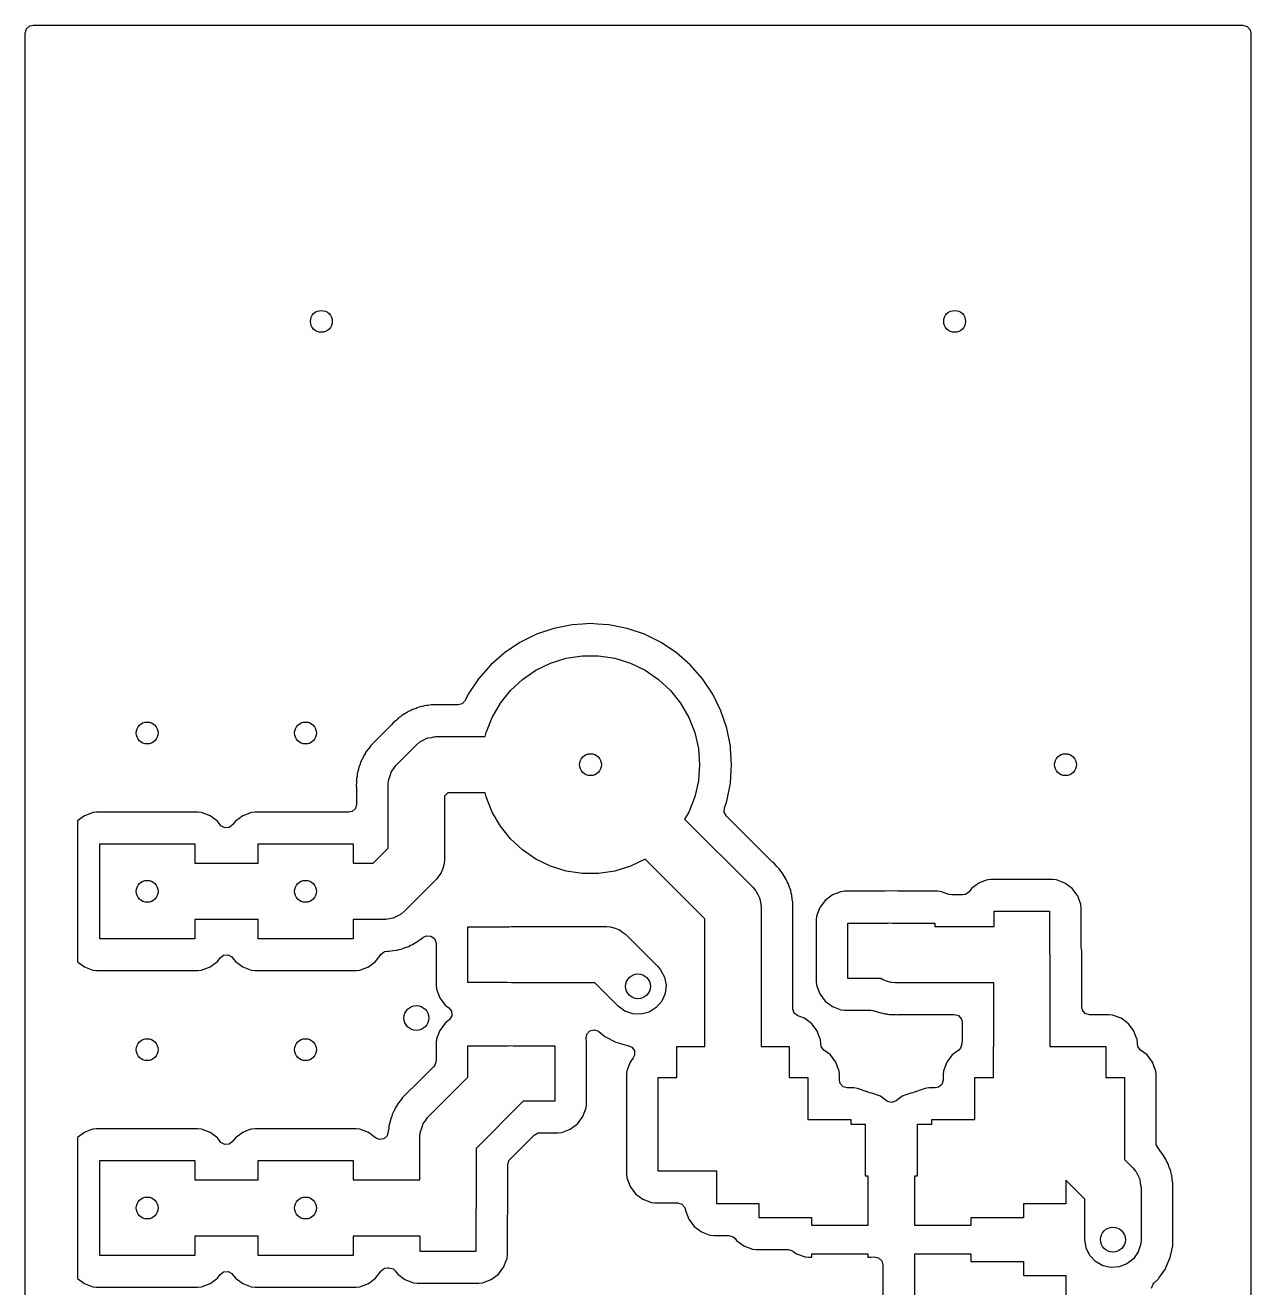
# Model space of a CAD drawing. Extents: x 0.01 to 0.79, y 0.01 to 1.59.
# Drawn here: x 0.013 to 0.787, y 0.79 to 1.587 of the extents above; entities that cross this region are included whole.
import ezdxf

# ---------------------------------------------------------------- set-up
doc = ezdxf.new("R2010")
doc.units = 0
doc.header["$MEASUREMENT"] = 0
doc.layers.add('BLACK', color=7, linetype='CONTINUOUS')

msp = doc.modelspace()

# ---------------------------------------------------------------- linework, layer by layer
at = {"layer": 'BLACK', "linetype": 'CONTINUOUS'}
for p, q in [((0.01587, 1.58658), (0.01793, 1.58703)), ((0.01793, 1.58703), (0.78207, 1.58703)), ((0.78207, 1.58703), (0.78475, 1.58624)), ((0.01297, 1.58207), (0.01376, 1.58475)), ((0.01297, 0.80809), (0.01297, 1.58207)), ((0.01376, 1.58475), (0.01587, 1.58658)), ((0.78475, 1.58624), (0.78658, 1.58413)), ((0.78658, 1.58413), (0.78703, 1.58207)), ((0.78703, 1.58207), (0.78703, 0.69677)), ((0.34694, 1.20607), (0.3359, 1.20233)), ((0.35837, 1.20835), (0.34694, 1.20607)), ((0.36501, 1.20878), (0.35837, 1.20835)), ((0.37, 1.20911), (0.36501, 1.20878)), ((0.37436, 1.20882), (0.37, 1.20911)), ((0.37, 1.20911), (0.37, 1.20911)), ((0.38163, 1.20835), (0.37436, 1.20882)), ((0.39306, 1.20607), (0.38163, 1.20835)), ((0.4041, 1.20233), (0.39306, 1.20607)), ((0.32545, 1.19717), (0.31575, 1.19069)), ((0.3359, 1.20233), (0.32545, 1.19717)), ((0.41455, 1.19717), (0.4041, 1.20233)), ((0.42425, 1.19069), (0.41455, 1.19717)), ((0.31575, 1.19069), (0.30699, 1.18301)), ((0.35467, 1.18717), (0.36485, 1.1887)), ((0.36485, 1.1887), (0.37515, 1.1887)), ((0.37515, 1.1887), (0.38533, 1.18717)), ((0.43301, 1.18301), (0.42425, 1.19069)), ((0.30699, 1.18301), (0.29931, 1.17425)), ((0.33555, 1.17967), (0.34483, 1.18413)), ((0.34483, 1.18413), (0.35467, 1.18717)), ((0.38533, 1.18717), (0.39517, 1.18413)), ((0.39517, 1.18413), (0.40445, 1.17967)), ((0.44069, 1.17425), (0.43301, 1.18301)), ((0.2993, 1.17425), (0.29283, 1.16455)), ((0.29931, 1.17425), (0.2993, 1.17425)), ((0.29931, 1.17425), (0.29931, 1.17425)), ((0.31949, 1.16686), (0.32704, 1.17387)), ((0.32704, 1.17387), (0.33555, 1.17967)), ((0.40445, 1.17967), (0.41296, 1.17387)), ((0.41296, 1.17387), (0.42051, 1.16686)), ((0.44717, 1.16455), (0.44069, 1.17425)), ((0.29283, 1.16455), (0.29083, 1.1605)), ((0.31307, 1.15881), (0.31949, 1.16686)), ((0.42051, 1.16686), (0.42693, 1.15881)), ((0.45232, 1.1541), (0.44717, 1.16455)), ((0.26213, 1.15647), (0.26106, 1.15604)), ((0.2634, 1.15669), (0.26213, 1.15647)), ((0.2637, 1.15677), (0.2634, 1.15669)), ((0.26448, 1.15701), (0.2637, 1.15677)), ((0.26493, 1.15715), (0.26448, 1.15701)), ((0.26644, 1.15731), (0.26493, 1.15715)), ((0.26493, 1.15715), (0.26493, 1.15715)), ((0.26493, 1.15715), (0.26493, 1.15715)), ((0.26722, 1.15739), (0.26644, 1.15731)), ((0.26741, 1.15741), (0.26722, 1.15739)), ((0.26932, 1.15776), (0.26741, 1.15741)), ((0.26968, 1.15782), (0.26932, 1.15776)), ((0.27304, 1.15774), (0.26968, 1.15782)), ((0.28638, 1.15774), (0.27304, 1.15774)), ((0.28894, 1.15845), (0.28638, 1.15774)), ((0.29083, 1.1605), (0.28894, 1.15845)), ((0.30793, 1.14989), (0.31307, 1.15881)), ((0.42693, 1.15881), (0.43207, 1.14989)), ((0.24778, 1.14858), (0.24696, 1.14776)), ((0.24859, 1.1494), (0.24778, 1.14858)), ((0.24884, 1.14956), (0.24859, 1.1494)), ((0.24859, 1.1494), (0.24859, 1.1494)), ((0.24967, 1.15011), (0.24884, 1.14956)), ((0.24992, 1.15029), (0.24967, 1.15011)), ((0.25089, 1.15113), (0.24992, 1.15029)), ((0.25291, 1.15225), (0.25089, 1.15113)), ((0.25307, 1.15235), (0.25291, 1.15225)), ((0.255, 1.15362), (0.25307, 1.15235)), ((0.2562, 1.1541), (0.255, 1.15362)), ((0.255, 1.15362), (0.255, 1.15362)), ((0.25648, 1.15423), (0.2562, 1.1541)), ((0.25761, 1.15486), (0.25648, 1.15423)), ((0.25981, 1.15555), (0.25761, 1.15486)), ((0.25999, 1.15561), (0.25981, 1.15555)), ((0.26106, 1.15604), (0.25999, 1.15561)), ((0.30416, 1.14031), (0.30793, 1.14989)), ((0.43207, 1.14989), (0.43584, 1.14031)), ((0.45607, 1.14306), (0.45232, 1.1541)), ((0.24408, 1.14488), (0.23365, 1.13446)), ((0.24428, 1.14512), (0.24408, 1.14488)), ((0.24507, 1.14613), (0.24428, 1.14512)), ((0.24682, 1.14764), (0.24507, 1.14613)), ((0.24696, 1.14776), (0.24682, 1.14764)), ((0.30357, 1.13772), (0.30416, 1.14031)), ((0.43584, 1.14031), (0.43813, 1.13027)), ((0.45835, 1.13163), (0.45607, 1.14306)), ((0.23365, 1.13446), (0.23122, 1.13214)), ((0.24747, 1.11996), (0.26004, 1.13253)), ((0.26004, 1.13253), (0.26204, 1.13425)), ((0.26204, 1.13425), (0.26234, 1.13441)), ((0.26234, 1.13441), (0.26258, 1.13464)), ((0.26258, 1.13464), (0.26467, 1.13564)), ((0.26467, 1.13564), (0.26671, 1.13672)), ((0.26671, 1.13672), (0.26704, 1.13678)), ((0.26704, 1.13678), (0.26734, 1.13693)), ((0.26734, 1.13693), (0.26963, 1.13727)), ((0.26963, 1.13727), (0.2719, 1.1377)), ((0.2719, 1.1377), (0.27223, 1.13767)), ((0.27223, 1.13767), (0.27256, 1.13772)), ((0.27256, 1.13772), (0.30357, 1.13772)), ((0.22684, 1.12584), (0.22592, 1.12372)), ((0.22757, 1.1269), (0.22684, 1.12584)), ((0.22773, 1.12717), (0.22757, 1.1269)), ((0.22833, 1.12831), (0.22773, 1.12717)), ((0.22979, 1.1301), (0.22833, 1.12831)), ((0.2299, 1.13025), (0.22979, 1.1301)), ((0.23122, 1.13214), (0.2299, 1.13025)), ((0.43813, 1.13027), (0.4389, 1.12)), ((0.45844, 1.13017), (0.45835, 1.13163)), ((0.45911, 1.12), (0.45844, 1.13017)), ((0.22334, 1.11653), (0.2233, 1.11635)), ((0.22381, 1.11879), (0.22334, 1.11653)), ((0.22432, 1.11997), (0.22381, 1.11879)), ((0.22381, 1.11879), (0.22381, 1.11879)), ((0.22442, 1.12027), (0.22432, 1.11997)), ((0.22478, 1.12151), (0.22442, 1.12027)), ((0.22584, 1.12355), (0.22478, 1.12151)), ((0.22478, 1.12151), (0.22478, 1.12151)), ((0.22592, 1.12372), (0.22584, 1.12355)), ((0.24434, 1.11571), (0.24571, 1.11758)), ((0.24571, 1.11758), (0.24701, 1.11949)), ((0.24701, 1.11949), (0.24727, 1.11969)), ((0.24727, 1.11969), (0.24747, 1.11996)), ((0.4389, 1.12), (0.43813, 1.10973)), ((0.45835, 1.10837), (0.45887, 1.11644)), ((0.45887, 1.11644), (0.45911, 1.12)), ((0.45911, 1.12), (0.45911, 1.12)), ((0.22226, 1.10878), (0.22208, 1.10648)), ((0.22252, 1.11253), (0.22226, 1.11127)), ((0.22226, 1.11127), (0.22226, 1.11127)), ((0.22226, 1.11127), (0.22226, 1.10896)), ((0.22226, 1.10896), (0.22226, 1.10878)), ((0.22257, 1.11284), (0.22252, 1.11253)), ((0.22266, 1.11413), (0.22257, 1.11284)), ((0.2233, 1.11635), (0.22266, 1.11413)), ((0.22266, 1.11413), (0.22266, 1.11413)), ((0.24228, 1.10744), (0.24248, 1.11008)), ((0.24248, 1.11008), (0.24258, 1.1104)), ((0.24258, 1.1104), (0.24259, 1.11073)), ((0.24259, 1.11073), (0.24336, 1.11291)), ((0.24336, 1.11291), (0.24404, 1.11512)), ((0.24404, 1.11512), (0.24423, 1.1154)), ((0.24423, 1.1154), (0.24434, 1.11571)), ((0.43813, 1.10973), (0.43584, 1.09969)), ((0.22208, 1.10648), (0.22208, 1.10647)), ((0.22208, 1.10647), (0.22217, 1.10577)), ((0.22217, 1.10577), (0.22224, 1.1052)), ((0.22224, 1.1052), (0.22226, 1.10489)), ((0.22226, 1.10489), (0.22226, 1.09498)), ((0.24228, 1.06734), (0.24228, 1.10744)), ((0.2799, 1.10228), (0.27772, 1.1001)), ((0.30357, 1.10228), (0.2799, 1.10228)), ((0.30416, 1.09969), (0.30357, 1.10228)), ((0.45607, 1.09694), (0.45835, 1.10837)), ((0.22226, 1.09498), (0.22148, 1.0923)), ((0.27772, 1.1001), (0.27772, 1.06)), ((0.30793, 1.09011), (0.30416, 1.09969)), ((0.43584, 1.09969), (0.43207, 1.09011)), ((0.45447, 1.09001), (0.45462, 1.09266)), ((0.45462, 1.09266), (0.45607, 1.09694)), ((0.45607, 1.09694), (0.45607, 1.09694)), ((0.45607, 1.09694), (0.45607, 1.09694)), ((0.05031, 1.08775), (0.04591, 1.08446)), ((0.05263, 1.08862), (0.05031, 1.08775)), ((0.05031, 1.08775), (0.05031, 1.08775)), ((0.05031, 1.08775), (0.05031, 1.08775)), ((0.0557, 1.08976), (0.05263, 1.08862)), ((0.05808, 1.09002), (0.0557, 1.08976)), ((0.0557, 1.08976), (0.0557, 1.08976)), ((0.05809, 1.09002), (0.05808, 1.09002)), ((0.05808, 1.09002), (0.05808, 1.09002)), ((0.12191, 1.09002), (0.05809, 1.09002)), ((0.1243, 1.08976), (0.12191, 1.09002)), ((0.12191, 1.09002), (0.12191, 1.09002)), ((0.12191, 1.09002), (0.12191, 1.09002)), ((0.12969, 1.08775), (0.1243, 1.08976)), ((0.1243, 1.08976), (0.1243, 1.08976)), ((0.1243, 1.08976), (0.1243, 1.08976)), ((0.1343, 1.0843), (0.12969, 1.08775)), ((0.12969, 1.08775), (0.12969, 1.08775)), ((0.12969, 1.08775), (0.12969, 1.08775)), ((0.15031, 1.08775), (0.1457, 1.0843)), ((0.15263, 1.08862), (0.15031, 1.08775)), ((0.15031, 1.08775), (0.15031, 1.08775)), ((0.15031, 1.08775), (0.15031, 1.08775)), ((0.1557, 1.08976), (0.15263, 1.08862)), ((0.15809, 1.09002), (0.1557, 1.08976)), ((0.1557, 1.08976), (0.1557, 1.08976)), ((0.2173, 1.09002), (0.15809, 1.09002)), ((0.15809, 1.09002), (0.15809, 1.09002)), ((0.15809, 1.09002), (0.15809, 1.09002)), ((0.21936, 1.09047), (0.2173, 1.09002)), ((0.22148, 1.0923), (0.21936, 1.09047)), ((0.31307, 1.08119), (0.30793, 1.09011)), ((0.43207, 1.09011), (0.42947, 1.08559)), ((0.42947, 1.08559), (0.47253, 1.04253)), ((0.45581, 1.08756), (0.45447, 1.09001)), ((0.48488, 1.05849), (0.45581, 1.08756)), ((0.04591, 1.08446), (0.04591, 0.99554)), ((0.13603, 1.08199), (0.1343, 1.0843)), ((0.13649, 1.08146), (0.13603, 1.08199)), ((0.13895, 1.08012), (0.13649, 1.08146)), ((0.14173, 1.08032), (0.13895, 1.08012)), ((0.14397, 1.08199), (0.14173, 1.08032)), ((0.1457, 1.0843), (0.14397, 1.08199)), ((0.31949, 1.07314), (0.31307, 1.08119)), ((0.06, 1.01), (0.06, 1.07)), ((0.06, 1.07), (0.12, 1.07)), ((0.12, 1.07), (0.12, 1.05772)), ((0.16, 1.05772), (0.16, 1.07)), ((0.16, 1.07), (0.22, 1.07)), ((0.22, 1.07), (0.22, 1.05772)), ((0.32704, 1.06613), (0.31949, 1.07314)), ((0.23266, 1.05772), (0.24228, 1.06734)), ((0.33555, 1.06033), (0.32704, 1.06613)), ((0.12, 1.05772), (0.16, 1.05772)), ((0.22, 1.05772), (0.23266, 1.05772)), ((0.27664, 1.05452), (0.27596, 1.05231)), ((0.27741, 1.05671), (0.27664, 1.05452)), ((0.27742, 1.05704), (0.27741, 1.05671)), ((0.27752, 1.05736), (0.27742, 1.05704)), ((0.27772, 1.06), (0.27752, 1.05736)), ((0.34483, 1.05587), (0.33555, 1.06033)), ((0.35467, 1.05283), (0.34483, 1.05587)), ((0.36485, 1.05129), (0.35467, 1.05283)), ((0.38533, 1.05283), (0.37515, 1.05129)), ((0.39517, 1.05587), (0.38533, 1.05283)), ((0.40445, 1.06033), (0.39517, 1.05587)), ((0.40455, 1.0604), (0.40445, 1.06033)), ((0.44228, 1.02266), (0.40455, 1.0604)), ((0.48512, 1.05828), (0.48488, 1.05849)), ((0.48613, 1.05749), (0.48512, 1.05828)), ((0.48656, 1.05699), (0.48613, 1.05749)), ((0.48764, 1.05574), (0.48656, 1.05699)), ((0.48776, 1.0556), (0.48764, 1.05574)), ((0.4894, 1.05397), (0.48776, 1.0556)), ((0.49011, 1.0529), (0.4894, 1.05397)), ((0.49029, 1.05264), (0.49011, 1.0529)), ((0.49113, 1.05167), (0.49029, 1.05264)), ((0.27253, 1.04747), (0.25253, 1.02747)), ((0.27273, 1.04774), (0.27253, 1.04747)), ((0.27299, 1.04795), (0.27273, 1.04774)), ((0.27429, 1.04986), (0.27299, 1.04795)), ((0.27566, 1.05172), (0.27429, 1.04986)), ((0.27577, 1.05204), (0.27566, 1.05172)), ((0.27596, 1.05231), (0.27577, 1.05204)), ((0.37515, 1.05129), (0.36485, 1.05129)), ((0.49225, 1.04965), (0.49113, 1.05167)), ((0.49235, 1.04949), (0.49225, 1.04965)), ((0.49362, 1.04756), (0.49235, 1.04949)), ((0.4941, 1.04637), (0.49362, 1.04756)), ((0.49423, 1.04608), (0.4941, 1.04637)), ((0.49486, 1.04496), (0.49423, 1.04608)), ((0.49541, 1.04319), (0.49486, 1.04496)), ((0.61531, 1.04525), (0.6107, 1.0418)), ((0.6183, 1.04637), (0.61531, 1.04525)), ((0.61531, 1.04525), (0.61531, 1.04525)), ((0.61531, 1.04525), (0.61531, 1.04525)), ((0.6207, 1.04726), (0.6183, 1.04637)), ((0.62308, 1.04752), (0.6207, 1.04726)), ((0.6207, 1.04726), (0.6207, 1.04726)), ((0.66192, 1.04752), (0.62308, 1.04752)), ((0.62308, 1.04752), (0.62308, 1.04752)), ((0.62308, 1.04752), (0.62308, 1.04752)), ((0.6643, 1.04726), (0.66192, 1.04752)), ((0.66192, 1.04752), (0.66192, 1.04752)), ((0.66192, 1.04752), (0.66192, 1.04752)), ((0.66969, 1.04525), (0.6643, 1.04726)), ((0.6643, 1.04726), (0.6643, 1.04726)), ((0.6643, 1.04726), (0.6643, 1.04726)), ((0.6743, 1.0418), (0.66969, 1.04525)), ((0.66969, 1.04525), (0.66969, 1.04525)), ((0.66969, 1.04525), (0.66969, 1.04525)), ((0.47253, 1.04253), (0.47425, 1.04052)), ((0.47425, 1.04052), (0.47441, 1.04022)), ((0.47441, 1.04022), (0.47464, 1.03998)), ((0.47464, 1.03998), (0.47564, 1.0379)), ((0.47564, 1.0379), (0.47672, 1.03585)), ((0.49555, 1.04276), (0.49541, 1.04319)), ((0.49561, 1.04258), (0.49555, 1.04276)), ((0.49647, 1.04043), (0.49561, 1.04258)), ((0.4966, 1.03972), (0.49647, 1.04043)), ((0.49669, 1.03917), (0.4966, 1.03972)), ((0.49677, 1.03886), (0.49669, 1.03917)), ((0.49694, 1.03831), (0.49677, 1.03886)), ((0.49715, 1.03764), (0.49694, 1.03831)), ((0.49739, 1.03534), (0.49715, 1.03764)), ((0.52281, 1.03775), (0.5182, 1.0343)), ((0.52513, 1.03862), (0.52281, 1.03775)), ((0.52281, 1.03775), (0.52281, 1.03775)), ((0.52281, 1.03775), (0.52281, 1.03775)), ((0.5282, 1.03976), (0.52513, 1.03862)), ((0.53058, 1.04002), (0.5282, 1.03976)), ((0.5282, 1.03976), (0.5282, 1.03976)), ((0.55575, 1.04002), (0.53058, 1.04002)), ((0.53058, 1.04002), (0.53058, 1.04002)), ((0.53058, 1.04002), (0.53058, 1.04002)), ((0.55606, 1.04004), (0.55575, 1.04002)), ((0.55904, 1.04042), (0.55606, 1.04004)), ((0.56418, 1.04003), (0.55904, 1.04042)), ((0.56437, 1.04002), (0.56418, 1.04003)), ((0.58942, 1.04002), (0.56437, 1.04002)), ((0.5918, 1.03976), (0.58942, 1.04002)), ((0.58942, 1.04002), (0.58942, 1.04002)), ((0.58942, 1.04002), (0.58942, 1.04002)), ((0.58942, 1.04002), (0.58942, 1.04002)), ((0.5964, 1.03805), (0.5918, 1.03976)), ((0.5918, 1.03976), (0.5918, 1.03976)), ((0.5918, 1.03976), (0.5918, 1.03976)), ((0.59813, 1.03774), (0.5964, 1.03805)), ((0.60517, 1.03774), (0.59813, 1.03774)), ((0.60691, 1.03805), (0.60517, 1.03774)), ((0.60914, 1.03972), (0.60691, 1.03805)), ((0.60917, 1.03976), (0.60914, 1.03972)), ((0.6107, 1.0418), (0.60917, 1.03976)), ((0.6107, 1.0418), (0.6107, 1.0418)), ((0.67742, 1.03764), (0.6743, 1.0418)), ((0.67775, 1.03719), (0.67742, 1.03764)), ((0.6787, 1.03465), (0.67775, 1.03719)), ((0.47672, 1.03585), (0.47678, 1.03552)), ((0.47678, 1.03552), (0.47693, 1.03522)), ((0.47693, 1.03522), (0.47727, 1.03293)), ((0.47727, 1.03293), (0.4777, 1.03066)), ((0.4777, 1.03066), (0.47767, 1.03033)), ((0.47767, 1.03033), (0.47772, 1.03)), ((0.47772, 1.03), (0.47772, 0.94205)), ((0.49741, 1.03515), (0.49739, 1.03534)), ((0.49782, 1.03288), (0.49741, 1.03515)), ((0.49774, 1.02969), (0.49782, 1.03288)), ((0.49774, 1.02952), (0.49774, 1.02969)), ((0.49774, 0.966), (0.49774, 1.02952)), ((0.51475, 1.02969), (0.51274, 1.0243)), ((0.5182, 1.0343), (0.51475, 1.02969)), ((0.51475, 1.02969), (0.51475, 1.02969)), ((0.67976, 1.0318), (0.6787, 1.03465)), ((0.68002, 1.02942), (0.67976, 1.0318)), ((0.67976, 1.0318), (0.67976, 1.0318)), ((0.68002, 1.02941), (0.68002, 1.02942)), ((0.68002, 1.00466), (0.68002, 1.02941)), ((0.16, 1.02228), (0.12, 1.02228)), ((0.12, 1.02228), (0.12, 1.01)), ((0.16, 1.01), (0.16, 1.02228)), ((0.24, 1.02228), (0.22, 1.02228)), ((0.22, 1.02228), (0.22, 1.01)), ((0.24033, 1.02233), (0.24, 1.02228)), ((0.24066, 1.0223), (0.24033, 1.02233)), ((0.24294, 1.02273), (0.24066, 1.0223)), ((0.24522, 1.02307), (0.24294, 1.02273)), ((0.24552, 1.02322), (0.24522, 1.02307)), ((0.24585, 1.02328), (0.24552, 1.02322)), ((0.2479, 1.02436), (0.24585, 1.02328)), ((0.24998, 1.02536), (0.2479, 1.02436)), ((0.25022, 1.02559), (0.24998, 1.02536)), ((0.25052, 1.02575), (0.25022, 1.02559)), ((0.25253, 1.02747), (0.25052, 1.02575)), ((0.44228, 0.94205), (0.44228, 1.02266)), ((0.51274, 1.0243), (0.51248, 1.02192)), ((0.51248, 1.02192), (0.51248, 0.98308)), ((0.51274, 1.0243), (0.51274, 1.0243)), ((0.625, 1.01772), (0.625, 1.0275)), ((0.625, 1.0275), (0.66, 1.0275)), ((0.66, 1.0275), (0.66, 1.00144)), ((0.2925, 0.9825), (0.2925, 1.0175)), ((0.2925, 1.0175), (0.31856, 1.0175)), ((0.31856, 1.0175), (0.32, 1.01772)), ((0.32, 1.01772), (0.38, 1.01772)), ((0.38, 1.01772), (0.38264, 1.01752)), ((0.38264, 1.01752), (0.38296, 1.01742)), ((0.38296, 1.01742), (0.38329, 1.01741)), ((0.38329, 1.01741), (0.38548, 1.01664)), ((0.38548, 1.01664), (0.38769, 1.01596)), ((0.38769, 1.01596), (0.38796, 1.01577)), ((0.38796, 1.01577), (0.38828, 1.01566)), ((0.38828, 1.01566), (0.39014, 1.01429)), ((0.39014, 1.01429), (0.39205, 1.01299)), ((0.39205, 1.01299), (0.39226, 1.01273)), ((0.39226, 1.01273), (0.39253, 1.01253)), ((0.5325, 0.985), (0.5325, 1.02)), ((0.5325, 1.02), (0.55762, 1.02)), ((0.55762, 1.02), (0.55802, 1.02011)), ((0.55802, 1.02011), (0.56083, 1.02)), ((0.56083, 1.02), (0.5875, 1.02)), ((0.5875, 1.02), (0.5875, 1.01772)), ((0.5875, 1.01772), (0.625, 1.01772)), ((0.12, 1.01), (0.06, 1.01)), ((0.22, 1.01), (0.16, 1.01)), ((0.25276, 1.00445), (0.25369, 1.00474)), ((0.25369, 1.00474), (0.25496, 1.00514)), ((0.25496, 1.00514), (0.25608, 1.00577)), ((0.25496, 1.00514), (0.25496, 1.00514)), ((0.25608, 1.00577), (0.25637, 1.0059)), ((0.25637, 1.0059), (0.25656, 1.00598)), ((0.25656, 1.00598), (0.25756, 1.00638)), ((0.25756, 1.00638), (0.25925, 1.00749)), ((0.25925, 1.00749), (0.25949, 1.00765)), ((0.25949, 1.00765), (0.25965, 1.00775)), ((0.25965, 1.00775), (0.26026, 1.00808)), ((0.26026, 1.00808), (0.26167, 1.00887)), ((0.26167, 1.00887), (0.26265, 1.00971)), ((0.26265, 1.00971), (0.2629, 1.00989)), ((0.2629, 1.00989), (0.2637, 1.01042)), ((0.2637, 1.01042), (0.26397, 1.0106)), ((0.26397, 1.0106), (0.26401, 1.01064)), ((0.26397, 1.0106), (0.26397, 1.0106)), ((0.26397, 1.0106), (0.26397, 1.0106)), ((0.26401, 1.01064), (0.26404, 1.01066)), ((0.26404, 1.01066), (0.26416, 1.01076)), ((0.26416, 1.01076), (0.26418, 1.01074)), ((0.26418, 1.01074), (0.26647, 1.01198)), ((0.26647, 1.01198), (0.26925, 1.01179)), ((0.26925, 1.01179), (0.27149, 1.01011)), ((0.27149, 1.01011), (0.27247, 1.00749)), ((0.27247, 1.00749), (0.27248, 1.00714)), ((0.27248, 1.00714), (0.27248, 0.98059)), ((0.39253, 1.01253), (0.41253, 0.99253)), ((0.1343, 0.9957), (0.13603, 0.99801)), ((0.13603, 0.99801), (0.13827, 0.99968)), ((0.13827, 0.99968), (0.14105, 0.99988)), ((0.14105, 0.99988), (0.14351, 0.99854)), ((0.14351, 0.99854), (0.14397, 0.99801)), ((0.14397, 0.99801), (0.1457, 0.9957)), ((0.2343, 0.9957), (0.23769, 1.00022)), ((0.23769, 1.00022), (0.23992, 1.0019)), ((0.23992, 1.0019), (0.24178, 1.00221)), ((0.24178, 1.00221), (0.24288, 1.00218)), ((0.24288, 1.00218), (0.24515, 1.00259)), ((0.24288, 1.00218), (0.24288, 1.00218)), ((0.24515, 1.00259), (0.24534, 1.00261)), ((0.24534, 1.00261), (0.24763, 1.00285)), ((0.24763, 1.00285), (0.24764, 1.00285)), ((0.24764, 1.00285), (0.24886, 1.00323)), ((0.24886, 1.00323), (0.24917, 1.00331)), ((0.24917, 1.00331), (0.25044, 1.00353)), ((0.25044, 1.00353), (0.25258, 1.00439)), ((0.25258, 1.00439), (0.25276, 1.00445)), ((0.66, 1.00144), (0.66022, 1)), ((0.66022, 1), (0.66022, 0.94205)), ((0.68008, 1.00391), (0.68002, 1.00466)), ((0.68038, 1.00192), (0.68008, 1.00391)), ((0.68024, 0.99911), (0.6803, 1.00031)), ((0.68024, 0.99898), (0.68024, 0.99911)), ((0.68024, 0.96703), (0.68024, 0.99898)), ((0.6803, 1.00031), (0.68038, 1.00192)), ((0.04591, 0.99554), (0.05031, 0.99225)), ((0.05031, 0.99225), (0.05031, 0.99225)), ((0.05031, 0.99225), (0.0557, 0.99024)), ((0.0557, 0.99024), (0.0557, 0.99024)), ((0.0557, 0.99024), (0.05808, 0.98998)), ((0.05808, 0.98998), (0.05809, 0.98998)), ((0.05809, 0.98998), (0.12191, 0.98998)), ((0.12191, 0.98998), (0.1243, 0.99024)), ((0.1243, 0.99024), (0.12969, 0.99225)), ((0.1243, 0.99024), (0.1243, 0.99024)), ((0.12969, 0.99225), (0.1343, 0.9957)), ((0.12969, 0.99225), (0.12969, 0.99225)), ((0.1457, 0.9957), (0.15031, 0.99225)), ((0.15031, 0.99225), (0.15031, 0.99225)), ((0.15031, 0.99225), (0.1557, 0.99024)), ((0.1557, 0.99024), (0.1557, 0.99024)), ((0.1557, 0.99024), (0.15809, 0.98998)), ((0.15809, 0.98998), (0.15809, 0.98998)), ((0.15809, 0.98998), (0.22192, 0.98998)), ((0.22192, 0.98998), (0.2243, 0.99024)), ((0.2243, 0.99024), (0.22969, 0.99225)), ((0.2243, 0.99024), (0.2243, 0.99024)), ((0.22969, 0.99225), (0.2343, 0.9957)), ((0.22969, 0.99225), (0.22969, 0.99225)), ((0.41253, 0.99253), (0.41425, 0.99052)), ((0.41425, 0.99052), (0.41672, 0.98585)), ((0.3173, 0.9825), (0.2925, 0.9825)), ((0.31736, 0.98248), (0.3173, 0.9825)), ((0.32, 0.98228), (0.31736, 0.98248)), ((0.37266, 0.98228), (0.32, 0.98228)), ((0.38747, 0.96747), (0.37266, 0.98228)), ((0.41672, 0.98585), (0.4177, 0.98066)), ((0.51248, 0.98308), (0.51274, 0.9807)), ((0.55332, 0.985), (0.5325, 0.985)), ((0.55422, 0.98434), (0.55332, 0.985)), ((0.55454, 0.98423), (0.55422, 0.98434)), ((0.55481, 0.98404), (0.55454, 0.98423)), ((0.55702, 0.98336), (0.55481, 0.98404)), ((0.55921, 0.98259), (0.55702, 0.98336)), ((0.55954, 0.98258), (0.55921, 0.98259)), ((0.55986, 0.98248), (0.55954, 0.98258)), ((0.5625, 0.98228), (0.55986, 0.98248)), ((0.62478, 0.98228), (0.5625, 0.98228)), ((0.62478, 0.94205), (0.62478, 0.98228)), ((0.27248, 0.98059), (0.27274, 0.9782)), ((0.27274, 0.9782), (0.27274, 0.9782)), ((0.27274, 0.9782), (0.27475, 0.97281)), ((0.41711, 0.97542), (0.415, 0.97057)), ((0.4177, 0.98066), (0.41711, 0.97542)), ((0.51274, 0.9807), (0.51274, 0.9807)), ((0.51274, 0.9807), (0.51475, 0.97531)), ((0.51475, 0.97531), (0.51475, 0.97531)), ((0.51475, 0.97531), (0.5182, 0.9707)), ((0.27475, 0.97281), (0.27475, 0.97281)), ((0.27475, 0.97281), (0.2782, 0.9682)), ((0.2782, 0.9682), (0.28051, 0.96647)), ((0.28051, 0.96647), (0.28218, 0.96423)), ((0.39172, 0.96434), (0.38747, 0.96747)), ((0.41156, 0.96657), (0.40708, 0.96376)), ((0.415, 0.97057), (0.41156, 0.96657)), ((0.49775, 0.96564), (0.49774, 0.966)), ((0.49873, 0.96303), (0.49775, 0.96564)), ((0.5182, 0.9707), (0.52281, 0.96725)), ((0.52281, 0.96725), (0.52281, 0.96725)), ((0.52281, 0.96725), (0.5282, 0.96524)), ((0.5282, 0.96524), (0.5282, 0.96524)), ((0.5282, 0.96524), (0.53058, 0.96498)), ((0.53058, 0.96498), (0.53058, 0.96498)), ((0.53058, 0.96498), (0.54702, 0.96498)), ((0.54702, 0.96498), (0.54838, 0.96479)), ((0.68068, 0.96497), (0.68024, 0.96703)), ((0.68251, 0.96285), (0.68068, 0.96497)), ((0.28051, 0.95853), (0.2782, 0.9568)), ((0.28104, 0.95899), (0.28051, 0.95853)), ((0.28238, 0.96145), (0.28104, 0.95899)), ((0.28218, 0.96423), (0.28238, 0.96145)), ((0.39671, 0.96259), (0.39172, 0.96434)), ((0.40198, 0.9624), (0.39671, 0.96259)), ((0.40708, 0.96376), (0.40198, 0.9624)), ((0.50096, 0.96135), (0.49873, 0.96303)), ((0.50513, 0.9598), (0.50096, 0.96135)), ((0.50974, 0.95635), (0.50513, 0.9598)), ((0.50513, 0.9598), (0.50513, 0.9598)), ((0.50513, 0.9598), (0.50513, 0.9598)), ((0.54838, 0.96479), (0.54967, 0.96442)), ((0.54967, 0.96442), (0.54996, 0.96432)), ((0.54996, 0.96432), (0.55114, 0.96381)), ((0.55114, 0.96381), (0.55114, 0.96381)), ((0.55114, 0.96381), (0.55341, 0.96334)), ((0.55341, 0.96334), (0.55359, 0.9633)), ((0.55359, 0.9633), (0.55581, 0.96266)), ((0.55581, 0.96266), (0.55581, 0.96266)), ((0.55581, 0.96266), (0.55709, 0.96257)), ((0.55709, 0.96257), (0.5574, 0.96252)), ((0.5574, 0.96252), (0.55866, 0.96226)), ((0.55866, 0.96226), (0.56097, 0.96226)), ((0.56097, 0.96226), (0.56116, 0.96226)), ((0.56116, 0.96226), (0.56254, 0.96215)), ((0.56254, 0.96215), (0.56346, 0.96208)), ((0.56346, 0.96208), (0.56405, 0.96216)), ((0.56346, 0.96208), (0.56346, 0.96208)), ((0.56346, 0.96208), (0.56346, 0.96208)), ((0.56405, 0.96216), (0.56474, 0.96224)), ((0.56474, 0.96224), (0.56505, 0.96226)), ((0.56505, 0.96226), (0.5998, 0.96226)), ((0.5998, 0.96226), (0.60249, 0.96148)), ((0.60249, 0.96148), (0.60432, 0.95936)), ((0.60432, 0.95936), (0.60476, 0.9573)), ((0.60476, 0.9573), (0.60476, 0.94611)), ((0.6852, 0.96207), (0.68251, 0.96285)), ((0.69735, 0.96207), (0.6852, 0.96207)), ((0.69973, 0.96181), (0.69735, 0.96207)), ((0.69735, 0.96207), (0.69735, 0.96207)), ((0.69735, 0.96207), (0.69735, 0.96207)), ((0.69735, 0.96207), (0.69735, 0.96207)), ((0.70513, 0.9598), (0.69973, 0.96181)), ((0.69973, 0.96181), (0.69973, 0.96181)), ((0.69973, 0.96181), (0.69973, 0.96181)), ((0.70974, 0.95635), (0.70513, 0.9598)), ((0.70513, 0.9598), (0.70513, 0.9598)), ((0.70513, 0.9598), (0.70513, 0.9598)), ((0.27475, 0.95219), (0.27274, 0.9468)), ((0.2782, 0.9568), (0.27475, 0.95219)), ((0.27475, 0.95219), (0.27475, 0.95219)), ((0.36723, 0.94707), (0.36773, 0.94982)), ((0.36773, 0.94982), (0.36963, 0.95187)), ((0.36963, 0.95187), (0.37234, 0.95256)), ((0.37234, 0.95256), (0.375, 0.95168)), ((0.375, 0.95168), (0.3753, 0.95145)), ((0.3753, 0.95145), (0.37913, 0.94833)), ((0.51309, 0.95187), (0.50974, 0.95635)), ((0.51319, 0.95174), (0.51309, 0.95187)), ((0.51446, 0.94833), (0.51319, 0.95174)), ((0.71309, 0.95187), (0.70974, 0.95635)), ((0.71318, 0.95174), (0.71309, 0.95187)), ((0.71446, 0.94833), (0.71318, 0.95174)), ((0.27274, 0.9468), (0.27248, 0.94442)), ((0.27248, 0.94442), (0.27248, 0.9329)), ((0.27274, 0.9468), (0.27274, 0.9468)), ((0.2925, 0.92256), (0.2925, 0.9425)), ((0.2925, 0.9425), (0.31826, 0.9425)), ((0.31826, 0.9425), (0.31934, 0.9427)), ((0.31934, 0.9427), (0.32115, 0.9425)), ((0.32115, 0.9425), (0.3475, 0.9425)), ((0.3475, 0.9425), (0.3475, 0.9075)), ((0.36752, 0.94442), (0.36723, 0.94707)), ((0.36752, 0.90558), (0.36752, 0.94442)), ((0.36752, 0.94442), (0.36752, 0.94442)), ((0.37913, 0.94833), (0.38593, 0.94478)), ((0.38593, 0.94478), (0.38593, 0.94478)), ((0.38593, 0.94478), (0.39331, 0.94266)), ((0.39331, 0.94266), (0.39331, 0.94266)), ((0.39331, 0.94266), (0.39342, 0.94266)), ((0.39342, 0.94266), (0.39347, 0.94263)), ((0.39347, 0.94263), (0.39356, 0.94262)), ((0.39356, 0.94262), (0.39355, 0.9426)), ((0.39355, 0.9426), (0.39603, 0.94167)), ((0.39603, 0.94167), (0.3977, 0.93942)), ((0.42457, 0.92236), (0.42457, 0.94205)), ((0.42457, 0.94205), (0.44228, 0.94205)), ((0.47772, 0.94205), (0.49543, 0.94205)), ((0.49543, 0.94205), (0.49543, 0.92236)), ((0.5152, 0.94635), (0.51446, 0.94833)), ((0.51545, 0.94396), (0.5152, 0.94635)), ((0.5152, 0.94635), (0.5152, 0.94635)), ((0.51545, 0.94371), (0.51545, 0.94396)), ((0.51545, 0.94396), (0.51545, 0.94396)), ((0.51577, 0.94197), (0.51545, 0.94371)), ((0.51744, 0.93974), (0.51577, 0.94197)), ((0.60376, 0.94103), (0.60256, 0.93974)), ((0.60455, 0.94371), (0.60376, 0.94103)), ((0.60475, 0.94584), (0.60455, 0.94396)), ((0.60455, 0.94396), (0.60455, 0.94371)), ((0.60476, 0.94611), (0.60475, 0.94584)), ((0.62457, 0.92236), (0.62457, 0.94205)), ((0.62457, 0.94205), (0.62478, 0.94205)), ((0.66022, 0.94205), (0.69543, 0.94205)), ((0.69543, 0.94205), (0.69543, 0.92236)), ((0.7152, 0.94635), (0.71446, 0.94833)), ((0.71545, 0.94396), (0.7152, 0.94635)), ((0.7152, 0.94635), (0.7152, 0.94635)), ((0.71545, 0.94371), (0.71545, 0.94396)), ((0.71545, 0.94396), (0.71545, 0.94396)), ((0.71577, 0.94198), (0.71545, 0.94371)), ((0.71744, 0.93974), (0.71577, 0.94198)), ((0.39701, 0.93474), (0.395, 0.93205)), ((0.39788, 0.93663), (0.39701, 0.93474)), ((0.3977, 0.93942), (0.39788, 0.93663)), ((0.52155, 0.93666), (0.51744, 0.93974)), ((0.525, 0.93205), (0.52155, 0.93666)), ((0.59845, 0.93666), (0.595, 0.93205)), ((0.60256, 0.93974), (0.59845, 0.93666)), ((0.72155, 0.93666), (0.71744, 0.93974)), ((0.725, 0.93205), (0.72155, 0.93666)), ((0.27103, 0.92939), (0.26034, 0.91871)), ((0.27169, 0.93022), (0.27103, 0.92939)), ((0.27248, 0.9329), (0.27169, 0.93022)), ((0.39299, 0.92666), (0.39274, 0.92428)), ((0.395, 0.93205), (0.39299, 0.92666)), ((0.39299, 0.92666), (0.39299, 0.92666)), ((0.395, 0.93205), (0.395, 0.93205)), ((0.52673, 0.9274), (0.525, 0.93205)), ((0.52701, 0.92666), (0.52673, 0.9274)), ((0.52726, 0.92428), (0.52701, 0.92666)), ((0.52701, 0.92666), (0.52701, 0.92666)), ((0.59299, 0.92666), (0.59274, 0.92428)), ((0.595, 0.93205), (0.59299, 0.92666)), ((0.59299, 0.92666), (0.59299, 0.92666)), ((0.595, 0.93205), (0.595, 0.93205)), ((0.72673, 0.9274), (0.725, 0.93205)), ((0.72701, 0.92666), (0.72673, 0.9274)), ((0.72726, 0.92428), (0.72701, 0.92666)), ((0.72701, 0.92666), (0.72701, 0.92666)), ((0.26034, 0.91871), (0.25365, 0.91202)), ((0.26747, 0.89753), (0.2925, 0.92256)), ((0.39274, 0.92428), (0.39274, 0.86139)), ((0.41276, 0.86331), (0.41276, 0.92236)), ((0.41276, 0.92236), (0.42457, 0.92236)), ((0.49543, 0.92236), (0.50724, 0.92236)), ((0.50724, 0.92236), (0.50724, 0.89579)), ((0.52726, 0.92077), (0.52726, 0.92428)), ((0.52726, 0.92428), (0.52726, 0.92428)), ((0.52771, 0.91871), (0.52726, 0.92077)), ((0.52954, 0.9166), (0.52771, 0.91871)), ((0.59195, 0.91809), (0.58984, 0.91626)), ((0.59274, 0.92077), (0.59195, 0.91809)), ((0.59274, 0.92428), (0.59274, 0.92077)), ((0.61276, 0.89579), (0.61276, 0.92236)), ((0.61276, 0.92236), (0.62457, 0.92236)), ((0.69543, 0.92236), (0.70724, 0.92236)), ((0.70724, 0.92236), (0.70724, 0.87065)), ((0.72726, 0.88099), (0.72726, 0.92428)), ((0.72726, 0.92428), (0.72726, 0.92428)), ((0.25122, 0.90971), (0.2499, 0.90781)), ((0.25365, 0.91202), (0.25122, 0.90971)), ((0.53222, 0.91581), (0.52954, 0.9166)), ((0.53632, 0.91581), (0.53222, 0.91581)), ((0.53633, 0.91581), (0.53632, 0.91581)), ((0.53632, 0.91581), (0.53632, 0.91581)), ((0.53871, 0.91555), (0.53633, 0.91581)), ((0.53633, 0.91581), (0.53633, 0.91581)), ((0.5441, 0.91354), (0.53871, 0.91555)), ((0.53871, 0.91555), (0.53871, 0.91555)), ((0.53871, 0.91555), (0.53871, 0.91555)), ((0.54441, 0.91337), (0.5441, 0.91354)), ((0.5441, 0.91354), (0.5441, 0.91354)), ((0.54447, 0.91348), (0.54441, 0.91337)), ((0.54631, 0.91275), (0.54447, 0.91348)), ((0.54776, 0.9126), (0.54631, 0.91275)), ((0.55316, 0.91059), (0.54776, 0.9126)), ((0.54776, 0.9126), (0.54776, 0.9126)), ((0.54776, 0.9126), (0.54776, 0.9126)), ((0.55703, 0.90769), (0.55316, 0.91059)), ((0.56684, 0.91059), (0.56297, 0.90769)), ((0.56917, 0.91145), (0.56684, 0.91059)), ((0.57224, 0.9126), (0.56917, 0.91145)), ((0.57369, 0.91275), (0.57224, 0.9126)), ((0.57224, 0.9126), (0.57224, 0.9126)), ((0.57553, 0.91348), (0.57369, 0.91275)), ((0.57559, 0.91337), (0.57553, 0.91348)), ((0.5759, 0.91354), (0.57559, 0.91337)), ((0.57822, 0.91441), (0.5759, 0.91354)), ((0.5759, 0.91354), (0.5759, 0.91354)), ((0.58129, 0.91555), (0.57822, 0.91441)), ((0.58368, 0.91581), (0.58129, 0.91555)), ((0.58129, 0.91555), (0.58129, 0.91555)), ((0.58778, 0.91581), (0.58368, 0.91581)), ((0.58368, 0.91581), (0.58368, 0.91581)), ((0.58368, 0.91581), (0.58368, 0.91581)), ((0.58984, 0.91626), (0.58778, 0.91581)), ((0.24584, 0.90112), (0.24478, 0.89907)), ((0.24593, 0.90129), (0.24584, 0.90112)), ((0.24683, 0.90341), (0.24593, 0.90129)), ((0.24757, 0.90446), (0.24683, 0.90341)), ((0.24773, 0.90473), (0.24757, 0.90446)), ((0.24833, 0.90587), (0.24773, 0.90473)), ((0.24901, 0.90671), (0.24833, 0.90587)), ((0.24979, 0.90766), (0.24901, 0.90671)), ((0.2499, 0.90781), (0.24979, 0.90766)), ((0.32755, 0.9075), (0.29772, 0.87766)), ((0.3475, 0.9075), (0.32755, 0.9075)), ((0.36525, 0.89781), (0.36726, 0.9032)), ((0.36726, 0.9032), (0.36752, 0.90558)), ((0.36726, 0.9032), (0.36726, 0.9032)), ((0.36752, 0.90558), (0.36752, 0.90558)), ((0.55762, 0.90731), (0.55703, 0.90769)), ((0.56035, 0.90671), (0.55762, 0.90731)), ((0.56297, 0.90769), (0.56035, 0.90671)), ((0.2433, 0.89391), (0.24266, 0.89169)), ((0.24334, 0.89409), (0.2433, 0.89391)), ((0.24381, 0.89636), (0.24334, 0.89409)), ((0.24432, 0.89754), (0.24381, 0.89636)), ((0.24381, 0.89636), (0.24381, 0.89636)), ((0.24442, 0.89783), (0.24432, 0.89754)), ((0.24477, 0.89907), (0.24442, 0.89783)), ((0.24478, 0.89907), (0.24477, 0.89907)), ((0.26423, 0.89296), (0.26434, 0.89328)), ((0.26434, 0.89328), (0.26571, 0.89514)), ((0.26571, 0.89514), (0.26701, 0.89705)), ((0.26701, 0.89705), (0.26727, 0.89726)), ((0.26727, 0.89726), (0.26747, 0.89753)), ((0.35719, 0.88975), (0.3618, 0.8932)), ((0.3618, 0.8932), (0.36525, 0.89781)), ((0.36525, 0.89781), (0.36525, 0.89781)), ((0.50724, 0.89579), (0.51276, 0.89579)), ((0.51276, 0.89579), (0.53441, 0.89579)), ((0.53441, 0.89579), (0.53441, 0.89284)), ((0.58559, 0.89284), (0.58559, 0.89579)), ((0.58559, 0.89579), (0.61276, 0.89579)), ((0.05031, 0.88775), (0.04591, 0.88446)), ((0.05322, 0.88884), (0.05031, 0.88775)), ((0.05031, 0.88775), (0.05031, 0.88775)), ((0.05031, 0.88775), (0.05031, 0.88775)), ((0.0557, 0.88976), (0.05322, 0.88884)), ((0.05808, 0.89002), (0.0557, 0.88976)), ((0.0557, 0.88976), (0.0557, 0.88976)), ((0.05809, 0.89002), (0.05808, 0.89002)), ((0.05808, 0.89002), (0.05808, 0.89002)), ((0.12191, 0.89002), (0.05809, 0.89002)), ((0.1243, 0.88976), (0.12191, 0.89002)), ((0.12191, 0.89002), (0.12191, 0.89002)), ((0.12191, 0.89002), (0.12191, 0.89002)), ((0.12434, 0.88975), (0.1243, 0.88976)), ((0.1243, 0.88976), (0.1243, 0.88976)), ((0.1243, 0.88976), (0.1243, 0.88976)), ((0.1243, 0.88976), (0.1243, 0.88976)), ((0.1243, 0.88976), (0.1243, 0.88976)), ((0.12969, 0.88775), (0.12434, 0.88975)), ((0.1343, 0.8843), (0.12969, 0.88775)), ((0.12969, 0.88775), (0.12969, 0.88775)), ((0.12969, 0.88775), (0.12969, 0.88775)), ((0.15031, 0.88775), (0.1457, 0.8843)), ((0.15322, 0.88884), (0.15031, 0.88775)), ((0.15031, 0.88775), (0.15031, 0.88775)), ((0.15031, 0.88775), (0.15031, 0.88775)), ((0.1557, 0.88976), (0.15322, 0.88884)), ((0.15809, 0.89002), (0.1557, 0.88976)), ((0.1557, 0.88976), (0.1557, 0.88976)), ((0.22192, 0.89002), (0.15809, 0.89002)), ((0.15809, 0.89002), (0.15809, 0.89002)), ((0.15809, 0.89002), (0.15809, 0.89002)), ((0.2243, 0.88976), (0.22192, 0.89002)), ((0.22192, 0.89002), (0.22192, 0.89002)), ((0.22192, 0.89002), (0.22192, 0.89002)), ((0.22434, 0.88975), (0.2243, 0.88976)), ((0.2243, 0.88976), (0.2243, 0.88976)), ((0.2243, 0.88976), (0.2243, 0.88976)), ((0.2243, 0.88976), (0.2243, 0.88976)), ((0.2243, 0.88976), (0.2243, 0.88976)), ((0.22969, 0.88775), (0.22434, 0.88975)), ((0.2343, 0.8843), (0.22969, 0.88775)), ((0.24148, 0.88557), (0.23936, 0.88374)), ((0.24226, 0.88825), (0.24148, 0.88557)), ((0.24252, 0.8901), (0.24226, 0.88884)), ((0.24226, 0.88884), (0.24226, 0.88884)), ((0.24226, 0.88884), (0.24226, 0.88825)), ((0.24257, 0.89041), (0.24252, 0.8901)), ((0.24266, 0.89169), (0.24257, 0.89041)), ((0.24266, 0.89169), (0.24266, 0.89169)), ((0.26228, 0.885), (0.26248, 0.88764)), ((0.26248, 0.88764), (0.26258, 0.88796)), ((0.26258, 0.88796), (0.26259, 0.88829)), ((0.26259, 0.88829), (0.26336, 0.89048)), ((0.26336, 0.89048), (0.26404, 0.89269)), ((0.26404, 0.89269), (0.26423, 0.89296)), ((0.31919, 0.87082), (0.33439, 0.88603)), ((0.33439, 0.88603), (0.33685, 0.88737)), ((0.33685, 0.88737), (0.3379, 0.88748)), ((0.3379, 0.88748), (0.34941, 0.88748)), ((0.34941, 0.88748), (0.3518, 0.88774)), ((0.3518, 0.88774), (0.35719, 0.88975)), ((0.3518, 0.88774), (0.3518, 0.88774)), ((0.35719, 0.88975), (0.35719, 0.88975)), ((0.53441, 0.89284), (0.54346, 0.89284)), ((0.54346, 0.89284), (0.54346, 0.86035)), ((0.57654, 0.86035), (0.57654, 0.89284)), ((0.57654, 0.89284), (0.58559, 0.89284)), ((0.04591, 0.88446), (0.04591, 0.79554)), ((0.13603, 0.88199), (0.1343, 0.8843)), ((0.13649, 0.88146), (0.13603, 0.88199)), ((0.13895, 0.88012), (0.13649, 0.88146)), ((0.14173, 0.88032), (0.13895, 0.88012)), ((0.14397, 0.88199), (0.14173, 0.88032)), ((0.1457, 0.8843), (0.14397, 0.88199)), ((0.23433, 0.88428), (0.2343, 0.8843)), ((0.2343, 0.8843), (0.2343, 0.8843)), ((0.2366, 0.88334), (0.23433, 0.88428)), ((0.23936, 0.88374), (0.2366, 0.88334)), ((0.26228, 0.85772), (0.26228, 0.885)), ((0.29772, 0.87766), (0.29772, 0.84)), ((0.72738, 0.87994), (0.72726, 0.88099)), ((0.72872, 0.87748), (0.72738, 0.87994)), ((0.7294, 0.8768), (0.72872, 0.87748)), ((0.06, 0.81), (0.06, 0.87)), ((0.06, 0.87), (0.12, 0.87)), ((0.12, 0.87), (0.12, 0.85772)), ((0.16, 0.85772), (0.16, 0.87)), ((0.16, 0.87), (0.22, 0.87)), ((0.22, 0.87), (0.22, 0.85772)), ((0.31774, 0.86731), (0.31852, 0.87)), ((0.31852, 0.87), (0.31919, 0.87082)), ((0.70724, 0.87065), (0.71253, 0.86536)), ((0.73011, 0.87573), (0.7294, 0.8768)), ((0.73029, 0.87548), (0.73011, 0.87573)), ((0.73113, 0.8745), (0.73029, 0.87548)), ((0.73225, 0.87248), (0.73113, 0.8745)), ((0.73235, 0.87233), (0.73225, 0.87248)), ((0.73362, 0.8704), (0.73235, 0.87233)), ((0.7341, 0.8692), (0.73362, 0.8704)), ((0.73423, 0.86892), (0.7341, 0.8692)), ((0.31774, 0.84325), (0.31774, 0.86731)), ((0.39274, 0.86139), (0.39299, 0.85901)), ((0.42457, 0.86331), (0.41276, 0.86331)), ((0.44976, 0.86331), (0.42457, 0.86331)), ((0.44976, 0.84264), (0.44976, 0.86331)), ((0.71253, 0.86536), (0.71425, 0.86335)), ((0.71425, 0.86335), (0.71441, 0.86306)), ((0.71441, 0.86306), (0.71464, 0.86281)), ((0.71464, 0.86281), (0.71564, 0.86073)), ((0.73486, 0.86779), (0.73423, 0.86892)), ((0.73555, 0.86559), (0.73486, 0.86779)), ((0.73486, 0.86779), (0.73486, 0.86779)), ((0.73561, 0.86541), (0.73555, 0.86559)), ((0.73647, 0.86327), (0.73561, 0.86541)), ((0.73669, 0.862), (0.73647, 0.86327)), ((0.73647, 0.86327), (0.73647, 0.86327)), ((0.73677, 0.8617), (0.73669, 0.862)), ((0.737, 0.86096), (0.73677, 0.8617)), ((0.12, 0.85772), (0.16, 0.85772)), ((0.22, 0.85772), (0.26228, 0.85772)), ((0.39299, 0.85901), (0.39299, 0.85901)), ((0.39299, 0.85901), (0.395, 0.85361)), ((0.395, 0.85361), (0.395, 0.85361)), ((0.395, 0.85361), (0.39845, 0.84901)), ((0.54346, 0.86035), (0.54524, 0.86035)), ((0.54524, 0.86035), (0.54524, 0.82886)), ((0.57476, 0.82886), (0.57476, 0.86035)), ((0.57476, 0.86035), (0.57654, 0.86035)), ((0.68228, 0.8455), (0.67024, 0.85754)), ((0.67024, 0.85754), (0.67024, 0.84264)), ((0.71564, 0.86073), (0.71672, 0.85869)), ((0.71672, 0.85869), (0.71678, 0.85836)), ((0.71678, 0.85836), (0.71693, 0.85806)), ((0.71693, 0.85806), (0.71727, 0.85577)), ((0.71727, 0.85577), (0.7177, 0.8535)), ((0.7177, 0.8535), (0.71767, 0.85316)), ((0.73715, 0.86047), (0.737, 0.86096)), ((0.73739, 0.85817), (0.73715, 0.86047)), ((0.73741, 0.85799), (0.73739, 0.85817)), ((0.73782, 0.85572), (0.73741, 0.85799)), ((0.73774, 0.85236), (0.73782, 0.85572)), ((0.39845, 0.84901), (0.40306, 0.84556)), ((0.40306, 0.84556), (0.40306, 0.84556)), ((0.40306, 0.84556), (0.40846, 0.84354)), ((0.68228, 0.82), (0.68228, 0.8455)), ((0.71767, 0.85316), (0.71772, 0.85284)), ((0.71772, 0.85284), (0.71772, 0.82)), ((0.73774, 0.81616), (0.73774, 0.85236)), ((0.29752, 0.83736), (0.2975, 0.8373)), ((0.2975, 0.8373), (0.2975, 0.8125)), ((0.29759, 0.83835), (0.29752, 0.83736)), ((0.29767, 0.83868), (0.29759, 0.83835)), ((0.29772, 0.84), (0.29764, 0.83901)), ((0.29764, 0.83901), (0.29767, 0.83868)), ((0.31779, 0.8425), (0.31774, 0.84325)), ((0.31774, 0.83911), (0.3178, 0.84039)), ((0.31774, 0.83898), (0.31774, 0.83911)), ((0.31774, 0.83616), (0.31774, 0.83898)), ((0.31788, 0.84192), (0.31779, 0.8425)), ((0.3178, 0.84039), (0.31788, 0.84192)), ((0.40846, 0.84354), (0.40846, 0.84354)), ((0.40846, 0.84354), (0.41084, 0.84329)), ((0.41084, 0.84329), (0.41084, 0.84329)), ((0.41084, 0.84329), (0.42265, 0.84329)), ((0.42265, 0.84329), (0.42501, 0.84329)), ((0.42501, 0.84329), (0.42769, 0.8425)), ((0.42769, 0.8425), (0.42952, 0.84039)), ((0.42952, 0.84039), (0.42995, 0.83886)), ((0.42995, 0.83886), (0.43, 0.83834)), ((0.43, 0.83834), (0.43, 0.83834)), ((0.43, 0.83834), (0.43201, 0.83295)), ((0.47142, 0.84264), (0.44976, 0.84264)), ((0.47653, 0.84264), (0.47142, 0.84264)), ((0.47653, 0.83378), (0.47653, 0.84264)), ((0.67024, 0.84264), (0.64346, 0.84264)), ((0.64346, 0.84264), (0.64346, 0.83378)), ((0.31752, 0.83461), (0.31762, 0.8356)), ((0.31752, 0.81058), (0.31752, 0.83461)), ((0.31762, 0.8356), (0.31774, 0.83616)), ((0.31774, 0.83616), (0.31774, 0.83616)), ((0.43201, 0.83295), (0.43201, 0.83295)), ((0.43201, 0.83295), (0.43546, 0.82834)), ((0.48126, 0.83378), (0.47653, 0.83378)), ((0.5098, 0.83378), (0.48126, 0.83378)), ((0.5098, 0.82886), (0.5098, 0.83378)), ((0.63874, 0.83378), (0.6102, 0.83378)), ((0.6102, 0.83378), (0.6102, 0.82886)), ((0.64346, 0.83378), (0.63874, 0.83378)), ((0.16, 0.82228), (0.12, 0.82228)), ((0.12, 0.82228), (0.12, 0.81)), ((0.16, 0.81), (0.16, 0.82228)), ((0.2625, 0.82228), (0.22, 0.82228)), ((0.22, 0.82228), (0.22, 0.81)), ((0.2625, 0.8125), (0.2625, 0.82228)), ((0.43546, 0.82834), (0.44007, 0.82489)), ((0.44007, 0.82489), (0.44007, 0.82489)), ((0.44007, 0.82489), (0.44546, 0.82287)), ((0.44546, 0.82287), (0.44546, 0.82287)), ((0.44546, 0.82287), (0.44785, 0.82262)), ((0.44785, 0.82262), (0.44785, 0.82262)), ((0.44785, 0.82262), (0.4574, 0.82262)), ((0.4574, 0.82262), (0.46008, 0.82183)), ((0.46008, 0.82183), (0.46137, 0.82063)), ((0.54524, 0.82886), (0.5098, 0.82886)), ((0.6102, 0.82886), (0.57476, 0.82886)), ((0.46137, 0.82063), (0.46223, 0.81948)), ((0.46223, 0.81948), (0.46684, 0.81603)), ((0.46684, 0.81603), (0.46684, 0.81603)), ((0.46684, 0.81603), (0.47224, 0.81402)), ((0.47224, 0.81402), (0.47224, 0.81402)), ((0.47224, 0.81402), (0.47462, 0.81376)), ((0.47462, 0.81376), (0.47462, 0.81376)), ((0.47462, 0.81376), (0.47935, 0.81376)), ((0.47935, 0.81376), (0.49491, 0.81376)), ((0.49491, 0.81376), (0.4976, 0.81297)), ((0.68307, 0.81478), (0.68228, 0.82)), ((0.68536, 0.81002), (0.68307, 0.81478)), ((0.71752, 0.81736), (0.71596, 0.81231)), ((0.71772, 0.82), (0.71752, 0.81736)), ((0.73619, 0.80864), (0.73774, 0.81616)), ((0.01297, 0.54809), (0.01297, 0.80809)), ((0.12, 0.81), (0.06, 0.81)), ((0.22, 0.81), (0.16, 0.81)), ((0.2975, 0.8125), (0.2625, 0.8125)), ((0.31575, 0.80413), (0.31633, 0.8057)), ((0.31633, 0.8057), (0.31726, 0.8082)), ((0.31726, 0.8082), (0.31752, 0.81058)), ((0.31726, 0.8082), (0.31726, 0.8082)), ((0.31752, 0.81058), (0.31752, 0.81058)), ((0.4976, 0.81297), (0.49789, 0.81277)), ((0.49789, 0.81277), (0.50011, 0.81111)), ((0.50011, 0.81111), (0.50011, 0.81111)), ((0.50011, 0.81111), (0.5055, 0.8091)), ((0.5055, 0.8091), (0.5055, 0.8091)), ((0.5055, 0.8091), (0.50789, 0.80884)), ((0.50789, 0.80884), (0.50789, 0.80884)), ((0.50789, 0.80884), (0.5098, 0.80884)), ((0.5098, 0.80884), (0.5098, 0.81114)), ((0.5098, 0.81114), (0.54524, 0.81114)), ((0.54524, 0.81114), (0.54524, 0.80884)), ((0.54524, 0.80884), (0.54715, 0.80884)), ((0.54715, 0.80884), (0.54925, 0.80907)), ((0.54715, 0.80884), (0.54715, 0.80884)), ((0.54715, 0.80884), (0.54715, 0.80884)), ((0.54715, 0.80884), (0.54715, 0.80884)), ((0.54925, 0.80907), (0.552, 0.80857)), ((0.552, 0.80857), (0.55405, 0.80666)), ((0.55405, 0.80666), (0.55474, 0.80413)), ((0.57476, 0.77965), (0.57476, 0.81114)), ((0.57476, 0.81114), (0.6102, 0.81114)), ((0.6102, 0.81114), (0.6102, 0.80622)), ((0.6102, 0.80622), (0.64346, 0.80622)), ((0.64346, 0.80622), (0.64346, 0.79736)), ((0.68895, 0.80615), (0.68536, 0.81002)), ((0.69353, 0.80351), (0.68895, 0.80615)), ((0.71299, 0.80795), (0.70886, 0.80466)), ((0.71596, 0.81231), (0.71299, 0.80795)), ((0.73369, 0.80281), (0.73619, 0.80864)), ((0.1343, 0.7957), (0.13603, 0.79801)), ((0.13603, 0.79801), (0.13827, 0.79968)), ((0.13827, 0.79968), (0.14105, 0.79988)), ((0.14105, 0.79988), (0.14351, 0.79854)), ((0.14351, 0.79854), (0.14397, 0.79801)), ((0.14397, 0.79801), (0.1457, 0.7957)), ((0.2343, 0.7957), (0.23773, 0.80028)), ((0.23773, 0.80028), (0.23997, 0.80195)), ((0.23997, 0.80195), (0.2417, 0.80226)), ((0.2417, 0.80226), (0.24267, 0.80226)), ((0.24267, 0.80226), (0.24535, 0.80148)), ((0.24535, 0.80148), (0.24664, 0.80028)), ((0.24664, 0.80028), (0.2482, 0.7982)), ((0.2482, 0.7982), (0.25281, 0.79475)), ((0.30719, 0.79475), (0.3118, 0.7982)), ((0.3118, 0.7982), (0.31525, 0.80281)), ((0.31525, 0.80281), (0.31575, 0.80413)), ((0.31525, 0.80281), (0.31525, 0.80281)), ((0.55474, 0.80413), (0.55474, 0.77773)), ((0.69868, 0.80233), (0.69353, 0.80351)), ((0.70394, 0.80273), (0.69868, 0.80233)), ((0.70886, 0.80466), (0.70394, 0.80273)), ((0.72906, 0.7957), (0.73316, 0.80159)), ((0.73316, 0.80159), (0.73369, 0.80281)), ((0.04591, 0.79554), (0.05031, 0.79225)), ((0.05031, 0.79225), (0.05031, 0.79225)), ((0.05031, 0.79225), (0.0557, 0.79024)), ((0.0557, 0.79024), (0.0557, 0.79024)), ((0.0557, 0.79024), (0.05808, 0.78998)), ((0.05808, 0.78998), (0.05809, 0.78998)), ((0.05809, 0.78998), (0.12191, 0.78998)), ((0.12191, 0.78998), (0.1243, 0.79024)), ((0.1243, 0.79024), (0.12969, 0.79225)), ((0.1243, 0.79024), (0.1243, 0.79024)), ((0.12969, 0.79225), (0.1343, 0.7957)), ((0.12969, 0.79225), (0.12969, 0.79225)), ((0.1457, 0.7957), (0.15031, 0.79225)), ((0.15031, 0.79225), (0.15031, 0.79225)), ((0.15031, 0.79225), (0.1557, 0.79024)), ((0.1557, 0.79024), (0.1557, 0.79024)), ((0.1557, 0.79024), (0.15809, 0.78998)), ((0.15809, 0.78998), (0.15809, 0.78998)), ((0.15809, 0.78998), (0.22192, 0.78998)), ((0.22192, 0.78998), (0.2243, 0.79024)), ((0.2243, 0.79024), (0.22969, 0.79225)), ((0.2243, 0.79024), (0.2243, 0.79024)), ((0.22969, 0.79225), (0.2343, 0.7957)), ((0.22969, 0.79225), (0.22969, 0.79225)), ((0.25281, 0.79475), (0.25281, 0.79475)), ((0.25281, 0.79475), (0.2582, 0.79274)), ((0.2582, 0.79274), (0.2582, 0.79274)), ((0.2582, 0.79274), (0.26059, 0.79248)), ((0.26059, 0.79248), (0.26059, 0.79248)), ((0.26059, 0.79248), (0.29941, 0.79248)), ((0.29941, 0.79248), (0.3018, 0.79274)), ((0.3018, 0.79274), (0.30719, 0.79475)), ((0.3018, 0.79274), (0.3018, 0.79274)), ((0.30719, 0.79475), (0.30719, 0.79475)), ((0.64346, 0.79736), (0.64858, 0.79736)), ((0.64858, 0.79736), (0.67024, 0.79736)), ((0.67024, 0.79736), (0.67024, 0.77669)), ((0.72432, 0.78927), (0.7253, 0.79188)), ((0.7253, 0.79188), (0.72585, 0.79251)), ((0.72585, 0.79251), (0.72878, 0.79529)), ((0.72878, 0.79529), (0.72906, 0.7957))]:
    msp.add_line(p, q, dxfattribs=at)
at = {"layer": 'BLACK'}
for centre, radius in [((0.2, 1.4), 0.00689), ((0.6, 1.4), 0.00689), ((0.09, 1.14), 0.00689), ((0.19, 1.14), 0.00689), ((0.37, 1.12), 0.00689), ((0.67, 1.12), 0.00689), ((0.09, 1.04), 0.00689), ((0.19, 1.04), 0.00689), ((0.4, 0.98), 0.00787), ((0.26, 0.96), 0.00787), ((0.09, 0.94), 0.00689), ((0.19, 0.94), 0.00689), ((0.09, 0.84), 0.00689), ((0.19, 0.84), 0.00689), ((0.7, 0.82), 0.00787), ((0.7, 0.82), 0.00787)]:
    msp.add_circle(centre, radius, dxfattribs=at)

doc.saveas('drawing.dxf')
